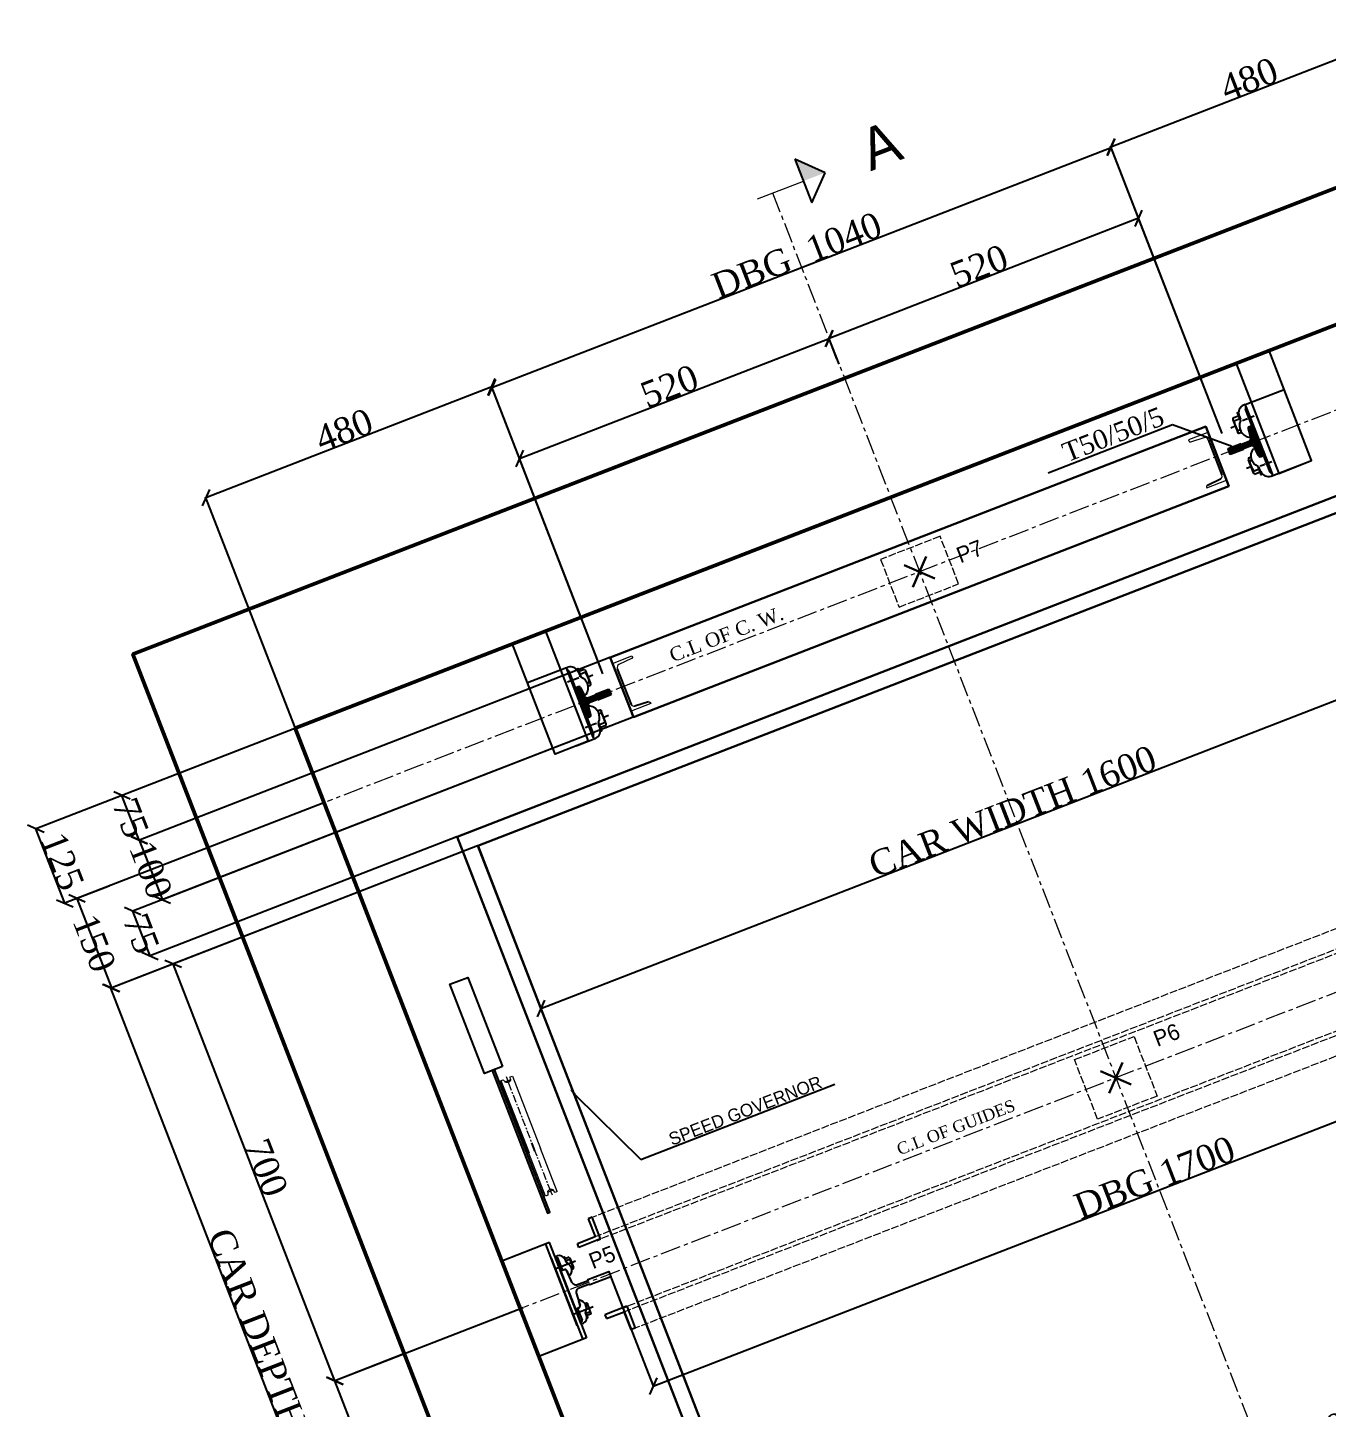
# Model space of a CAD drawing. Header units: millimetres. Extents: x 22640 to 26002, y -77691 to -74265.
# Drawn here: x 22640 to 24675, y -76427 to -74265 of the extents above; entities that cross this region are included whole.
import ezdxf
from ezdxf import colors
from ezdxf.entities.mleader import LeaderData, LeaderLine
from ezdxf.math import Vec2, Vec3

# ---------------------------------------------------------------- set-up
doc = ezdxf.new("R2010")
doc.units = ezdxf.units.MM
for name, pattern in [('ACAD_ISO02W100', [15, 12, -3]), ('ACAD_ISO10W100', [18, 12, -3, 0, -3]), ('CENTER', [50.8, 31.75, -6.35, 6.35, -6.35]), ('CENTER2', [28.575, 19.05, -3.175, 3.175, -3.175])]:
    doc.linetypes.add(name, pattern=pattern)
for name, color, linetype in [('7', 6, 'ACAD_ISO10W100'), ('PDF_0', 7, 'Continuous'), ('PDF_gide rail', 7, 'Continuous')]:
    doc.layers.add(name, color=color, linetype=linetype)
for name, color, linetype, lineweight in [('Car', 3, 'Continuous', 18), ('CL', 2, 'CENTER', 0), ('DL', 8, 'ACAD_ISO02W100', 0), ('step&guides', 3, 'Continuous', 30), ('Wall', 1, 'Continuous', 50)]:
    doc.layers.add(name, color=color, linetype=linetype, lineweight=lineweight)
doc.styles.add('nassar2', font='cent.shx', dxfattribs={"height": 60})
doc.styles.add('top', font='cent.shx', dxfattribs={"height": 40})
doc.dimstyles.new('top', dxfattribs={"dimtxt": 35, "dimasz": 20, "dimexe": 1.25, "dimexo": 0.625, "dimtad": 1, "dimtxsty": 'top', "dimblk": 'OBLIQUE', "dimcen": 2.5, "dimadec": 0, "dimazin": 0, "dimtfac": 1, "dimtmove": 0, "dimatfit": 3, "dimldrblk": 'OBLIQUE', "dimfxl": 1, "dimarcsym": 0})
pattern_1 = [(66.1994384, (43754.69266, -77520.7474), (-0.11436946406, 0.050444283), [])]
pattern_2 = [(66.1994384, (43754.69266, -77520.7474), (-0.1143694641, 0.050444283), [])]

# ---------------------------------------------------------------- blocks, each defined once
blk = doc.blocks.new('_Oblique')
at = {"color": 0, "linetype": 'ByBlock', "lineweight": -2}
blk.add_line((-0.5, -0.5), (0.5, 0.5), dxfattribs=at)
blk = doc.blocks.new('*D35')
at = {"color": 0, "lineweight": -2, "transparency": 16777216}
for p, q in [((23410.2, -74939.7), (23895, -74751.7)), ((23907.4, -74783.7), (23894.5, -74750.5)), ((23506.5, -75188), (23409.7, -74938.5))]:
    blk.add_line(p, q, dxfattribs=at)
at = {"layer": 'Defpoints', "color": 0, "transparency": 16777216}
for p in [(23895, -74751.7), (23907.6, -74784.3), (23506.7, -75188.6)]:
    blk.add_point(p, dxfattribs=at)
at = {"color": 0, "lineweight": -2, "transparency": 16777216, "xscale": 20, "yscale": 20, "zscale": 20}
for p, rotation in [((23895, -74751.7), 21.1994384195994), ((23410.2, -74939.7), 201.1994384195994)]:
    blk.add_blockref('_Oblique', p, dxfattribs=dict(at, rotation=rotation))
at = {"color": 0, "transparency": 16777216, "insert": (23645.1, -74826.4), "char_height": 40, "attachment_point": 5, "rotation": 21.1994, "style": 'top'}
blk.add_mtext('520', dxfattribs=at)
blk = doc.blocks.new('*D36')
at = {"color": 0, "lineweight": -2, "transparency": 16777216}
for p, q in [((24379.8, -74563.6), (23895, -74751.7)), ((24476.1, -74812), (24379.3, -74562.5)), ((23910.6, -74791.9), (23894.5, -74750.5))]:
    blk.add_line(p, q, dxfattribs=at)
at = {"layer": 'Defpoints', "color": 0, "transparency": 16777216}
for p in [(23895, -74751.7), (23910.8, -74792.5), (24476.3, -74812.5)]:
    blk.add_point(p, dxfattribs=at)
at = {"color": 0, "lineweight": -2, "transparency": 16777216, "xscale": 20, "yscale": 20, "zscale": 20}
for p, rotation in [((24379.8, -74563.6), 21.19943841959937), ((23895, -74751.7), 201.1994384195994)]:
    blk.add_blockref('_Oblique', p, dxfattribs=dict(at, rotation=rotation))
at = {"color": 0, "transparency": 16777216, "insert": (24129.9, -74638.4), "char_height": 40, "attachment_point": 5, "rotation": 21.1994, "style": 'top'}
blk.add_mtext('520', dxfattribs=at)
blk = doc.blocks.new('*D37')
at = {"color": 0, "lineweight": -2, "transparency": 16777216}
for p, q in [((23367.1, -74828.7), (24336.7, -74452.6)), ((24510.5, -74900.7), (24336.3, -74451.5)), ((23540.9, -75276.8), (23366.7, -74827.6))]:
    blk.add_line(p, q, dxfattribs=at)
at = {"layer": 'Defpoints', "color": 0, "transparency": 16777216}
for p in [(24336.7, -74452.6), (24510.8, -74901.3), (23541.1, -75277.4)]:
    blk.add_point(p, dxfattribs=at)
at = {"color": 0, "lineweight": -2, "transparency": 16777216, "xscale": 20, "yscale": 20, "zscale": 20}
for p, rotation in [((24336.7, -74452.6), 21.1994384195994), ((23367.1, -74828.7), 201.1994384195994)]:
    blk.add_blockref('_Oblique', p, dxfattribs=dict(at, rotation=rotation))
at = {"color": 0, "transparency": 16777216, "insert": (23844.5, -74621.5), "char_height": 40, "attachment_point": 5, "rotation": 21.1994, "style": 'top'}
blk.add_mtext('DBG  1040', dxfattribs=at)
blk = doc.blocks.new('*D38')
at = {"color": 0, "lineweight": -2, "transparency": 16777216}
for p, q in [((23366.7, -74827.6), (22919.1, -75001.1)), ((23538.8, -75271.4), (23366.2, -74826.4)), ((23104.2, -75478.1), (22918.7, -75000))]:
    blk.add_line(p, q, dxfattribs=at)
at = {"layer": 'Defpoints', "color": 0, "transparency": 16777216}
for p in [(22919.1, -75001.1), (23539, -75272), (23104.4, -75478.7)]:
    blk.add_point(p, dxfattribs=at)
at = {"color": 0, "lineweight": -2, "transparency": 16777216, "xscale": 20, "yscale": 20, "zscale": 20}
for p, rotation in [((23366.7, -74827.6), 21.19943841959937), ((22919.1, -75001.1), 201.1994384195994)]:
    blk.add_blockref('_Oblique', p, dxfattribs=dict(at, rotation=rotation))
at = {"color": 0, "transparency": 16777216, "insert": (23135.4, -74895.1), "char_height": 40, "attachment_point": 5, "rotation": 21.1994, "style": 'top'}
blk.add_mtext('480', dxfattribs=at)
blk = doc.blocks.new('*D39')
at = {"color": 0, "lineweight": -2, "transparency": 16777216}
for p, q in [((24336.3, -74451.5), (24783.8, -74277.9)), ((24968.8, -74754.9), (24783.3, -74276.7)), ((24510.5, -74900.7), (24335.8, -74450.3))]:
    blk.add_line(p, q, dxfattribs=at)
at = {"layer": 'Defpoints', "color": 0, "transparency": 16777216}
for p in [(24783.8, -74277.9), (24969, -74755.5), (24510.8, -74901.3)]:
    blk.add_point(p, dxfattribs=at)
at = {"color": 0, "lineweight": -2, "transparency": 16777216, "xscale": 20, "yscale": 20, "zscale": 20}
for p, rotation in [((24783.8, -74277.9), 21.1994384195994), ((24336.3, -74451.5), 201.1994384195994)]:
    blk.add_blockref('_Oblique', p, dxfattribs=dict(at, rotation=rotation))
at = {"color": 0, "transparency": 16777216, "insert": (24552.6, -74345.5), "char_height": 40, "attachment_point": 5, "rotation": 21.1994, "style": 'top'}
blk.add_mtext('480', dxfattribs=at)
blk = doc.blocks.new('*D42')
at = {"color": 0, "lineweight": -2, "transparency": 16777216}
for p, q in [((24114.5, -76700.4), (25046.9, -76338.8)), ((25063.2, -76380.8), (25046.4, -76337.7)), ((24130.8, -76742.4), (24114.1, -76699.3))]:
    blk.add_line(p, q, dxfattribs=at)
at = {"layer": 'Defpoints', "color": 0, "transparency": 16777216}
for p in [(25046.9, -76338.8), (25063.4, -76381.4), (24131.1, -76743)]:
    blk.add_point(p, dxfattribs=at)
at = {"color": 0, "lineweight": -2, "transparency": 16777216, "xscale": 20, "yscale": 20, "zscale": 20}
for p, rotation in [((25046.9, -76338.8), 21.1994384195994), ((24114.5, -76700.4), 201.1994384195994)]:
    blk.add_blockref('_Oblique', p, dxfattribs=dict(at, rotation=rotation))
at = {"color": 0, "transparency": 16777216, "insert": (24573.2, -76500.4), "char_height": 40, "attachment_point": 5, "rotation": 21.1994, "style": 'top'}
blk.add_mtext('OPENING 1000', dxfattribs=at)
blk = doc.blocks.new('*D60')
at = {"color": 0, "lineweight": -2, "transparency": 16777216}
for p, q in [((25575, -76317.7), (25773, -76828.2)), ((25772.5, -76827), (23907.9, -77550.3)), ((23710.3, -77041), (23908.3, -77551.4))]:
    blk.add_line(p, q, dxfattribs=at)
at = {"layer": 'Defpoints', "color": 0, "transparency": 16777216}
for p in [(25574.8, -76317.1), (23710.1, -77040.4), (23907.9, -77550.3)]:
    blk.add_point(p, dxfattribs=at)
at = {"color": 0, "lineweight": -2, "transparency": 16777216, "xscale": 20, "yscale": 20, "zscale": 20}
for p, rotation in [((25772.5, -76827), 21.19943841959937), ((23907.9, -77550.3), 201.1994384195994)]:
    blk.add_blockref('_Oblique', p, dxfattribs=dict(at, rotation=rotation))
at = {"color": 0, "transparency": 16777216, "insert": (24832.7, -77169.4), "char_height": 40, "attachment_point": 5, "rotation": 21.1994, "style": 'top'}
blk.add_mtext('SHAFT WIDTH 2000', dxfattribs=at)
blk = doc.blocks.new('*D51')
at = {"color": 0, "lineweight": -2, "transparency": 16777216}
for p, q in [((23344.5, -75546.5), (22769.3, -75769.6)), ((23276.8, -77074.4), (22770.5, -75769.1)), ((24153.8, -76734.2), (23275.6, -77074.8))]:
    blk.add_line(p, q, dxfattribs=at)
at = {"layer": 'Defpoints', "color": 0, "transparency": 16777216}
for p in [(23345.1, -75546.3), (22770.5, -75769.1), (24154.4, -76734)]:
    blk.add_point(p, dxfattribs=at)
at = {"color": 0, "lineweight": -2, "transparency": 16777216, "xscale": 20, "yscale": 20, "zscale": 20}
for p, rotation in [((22770.5, -75769.1), 111.1994384197184), ((23276.8, -77074.4), 291.1994384197184)]:
    blk.add_blockref('_Oblique', p, dxfattribs=dict(at, rotation=rotation))
at = {"color": 0, "transparency": 16777216, "insert": (23024.8, -76367.7), "char_height": 40, "attachment_point": 5, "rotation": 291.1994, "style": 'top'}
blk.add_mtext('CAR DEPTH 1400', dxfattribs=at)
blk = doc.blocks.new('*D61')
at = {"color": 0, "lineweight": -2, "transparency": 16777216}
for p, q in [((23415.8, -76269.6), (23120, -76384.4)), ((23374.3, -77036.6), (23121.1, -76383.9)), ((23482.5, -76994.6), (23373.1, -77037))]:
    blk.add_line(p, q, dxfattribs=at)
at = {"layer": 'Defpoints', "color": 0, "transparency": 16777216}
for p in [(23416.4, -76269.4), (23121.1, -76383.9), (23483.1, -76994.4)]:
    blk.add_point(p, dxfattribs=at)
at = {"color": 0, "lineweight": -2, "transparency": 16777216, "xscale": 20, "yscale": 20, "zscale": 20}
for p, rotation in [((23121.1, -76383.9), 111.1994384197184), ((23374.3, -77036.6), 291.1994384197184)]:
    blk.add_blockref('_Oblique', p, dxfattribs=dict(at, rotation=rotation))
at = {"color": 0, "transparency": 16777216, "insert": (23266.9, -76702.8), "char_height": 40, "attachment_point": 5, "rotation": 291.1994, "style": 'top'}
blk.add_mtext('700', dxfattribs=at)
blk = doc.blocks.new('*D52')
at = {"color": 0, "lineweight": -2, "transparency": 16777216}
for p, q in [((22976.2, -75689.3), (22866.8, -75731.8)), ((23121.1, -76383.9), (22868, -75731.3)), ((23229.4, -76342), (23120, -76384.4))]:
    blk.add_line(p, q, dxfattribs=at)
at = {"layer": 'Defpoints', "color": 0, "transparency": 16777216}
for p in [(22976.8, -75689.1), (22868, -75731.3), (23230, -76341.7)]:
    blk.add_point(p, dxfattribs=at)
at = {"color": 0, "lineweight": -2, "transparency": 16777216, "xscale": 20, "yscale": 20, "zscale": 20}
for p, rotation in [((22868, -75731.3), 111.1994384197184), ((23121.1, -76383.9), 291.1994384197184)]:
    blk.add_blockref('_Oblique', p, dxfattribs=dict(at, rotation=rotation))
at = {"color": 0, "transparency": 16777216, "insert": (23013.8, -76050.2), "char_height": 40, "attachment_point": 5, "rotation": 291.1994, "style": 'top'}
blk.add_mtext('700', dxfattribs=at)
blk = doc.blocks.new('*D53')
at = {"color": 0, "lineweight": -2, "transparency": 16777216}
for p, q in [((23058.6, -75362.4), (22651.8, -75520.2)), ((23103.8, -75479), (22697, -75636.7)), ((22698.2, -75636.3), (22653, -75519.7))]:
    blk.add_line(p, q, dxfattribs=at)
at = {"layer": 'Defpoints', "color": 0, "transparency": 16777216}
for p in [(23059.2, -75362.2), (23104.4, -75478.7), (22653, -75519.7)]:
    blk.add_point(p, dxfattribs=at)
at = {"color": 0, "lineweight": -2, "transparency": 16777216, "xscale": 20, "yscale": 20, "zscale": 20}
for p, rotation in [((22653, -75519.7), 111.1994384197184), ((22698.2, -75636.3), 291.1994384197184)]:
    blk.add_blockref('_Oblique', p, dxfattribs=dict(at, rotation=rotation))
at = {"color": 0, "transparency": 16777216, "insert": (22694.8, -75570.6), "char_height": 40, "attachment_point": 5, "rotation": 291.1994, "style": 'top'}
blk.add_mtext('125', dxfattribs=at)
blk = doc.blocks.new('*D62')
at = {"color": 0, "lineweight": -2, "transparency": 16777216}
for p, q in [((25135.2, -75598.6), (25205, -75778.8)), ((23619.6, -76392.4), (25204.6, -75777.6)), ((23553.5, -76221.7), (23620.1, -76393.5))]:
    blk.add_line(p, q, dxfattribs=at)
at = {"layer": 'Defpoints', "color": 0, "transparency": 16777216}
for p in [(25134.9, -75598), (25204.6, -75777.6), (23553.2, -76221.2)]:
    blk.add_point(p, dxfattribs=at)
at = {"color": 0, "lineweight": -2, "transparency": 16777216, "xscale": 20, "yscale": 20, "zscale": 20}
for p, rotation in [((25204.6, -75777.6), 21.1994384195994), ((23619.6, -76392.4), 201.1994384195994)]:
    blk.add_blockref('_Oblique', p, dxfattribs=dict(at, rotation=rotation))
at = {"color": 0, "transparency": 16777216, "insert": (24404.7, -76065.8), "char_height": 40, "attachment_point": 5, "rotation": 21.1994, "style": 'top'}
blk.add_mtext('DBG 1700', dxfattribs=at)
blk = doc.blocks.new('*D63')
at = {"color": 0, "lineweight": -2, "transparency": 16777216}
for p, q in [((24837, -74968.3), (24936.1, -75223.7)), ((23443.9, -75801.1), (24935.7, -75222.5)), ((23345.3, -75546.8), (23444.4, -75802.3))]:
    blk.add_line(p, q, dxfattribs=at)
at = {"layer": 'Defpoints', "color": 0, "transparency": 16777216}
for p in [(24836.8, -74967.7), (24935.7, -75222.5), (23345.1, -75546.3)]:
    blk.add_point(p, dxfattribs=at)
at = {"color": 0, "lineweight": -2, "transparency": 16777216, "xscale": 20, "yscale": 20, "zscale": 20}
for p, rotation in [((24935.7, -75222.5), 21.1994384195994), ((23443.9, -75801.1), 201.1994384195994)]:
    blk.add_blockref('_Oblique', p, dxfattribs=dict(at, rotation=rotation))
at = {"color": 0, "transparency": 16777216, "insert": (24182.3, -75492.6), "char_height": 40, "attachment_point": 5, "rotation": 21.1994, "style": 'top'}
blk.add_mtext('CAR WIDTH 1600', dxfattribs=at)
blk = doc.blocks.new('*D55')
at = {"color": 0, "lineweight": -2, "transparency": 16777216}
for p, q in [((23344.5, -75546.5), (22770.5, -75769.1)), ((22768, -75609.2), (22716.3, -75629.3)), ((22771.7, -75768.7), (22717.4, -75628.8))]:
    blk.add_line(p, q, dxfattribs=at)
at = {"layer": 'Defpoints', "color": 0, "transparency": 16777216}
for p in [(23345.1, -75546.3), (22768.5, -75609), (22717.4, -75628.8)]:
    blk.add_point(p, dxfattribs=at)
at = {"color": 0, "lineweight": -2, "transparency": 16777216, "xscale": 20, "yscale": 20, "zscale": 20}
for p, rotation in [((22717.4, -75628.8), 111.1994384197184), ((22771.7, -75768.7), 291.1994384197184)]:
    blk.add_blockref('_Oblique', p, dxfattribs=dict(at, rotation=rotation))
at = {"color": 0, "transparency": 16777216, "insert": (22744.5, -75698.7), "char_height": 40, "attachment_point": 5, "rotation": 291.1994, "style": 'top'}
blk.add_mtext('150', dxfattribs=at)
blk = doc.blocks.new('*D64')
at = {"color": 0, "lineweight": -2, "transparency": 16777216}
for p, q in [((23551.9, -75251.5), (22813.8, -75537.8)), ((23588.1, -75344.8), (22849.9, -75631.1)), ((22814.9, -75537.4), (22851.1, -75630.6))]:
    blk.add_line(p, q, dxfattribs=at)
at = {"layer": 'Defpoints', "color": 0, "transparency": 16777216}
for p in [(23552.5, -75251.3), (23588.6, -75344.5), (22851.1, -75630.6)]:
    blk.add_point(p, dxfattribs=at)
at = {"color": 0, "lineweight": -2, "transparency": 16777216, "xscale": 20, "yscale": 20, "zscale": 20}
for p, rotation in [((22814.9, -75537.4), 111.1994384197184), ((22851.1, -75630.6), 291.1994384197184)]:
    blk.add_blockref('_Oblique', p, dxfattribs=dict(at, rotation=rotation))
at = {"color": 0, "transparency": 16777216, "insert": (22833, -75584), "char_height": 40, "attachment_point": 5, "rotation": 291.1994, "style": 'top'}
blk.add_mtext('100', dxfattribs=at)
blk = doc.blocks.new('*D65')
at = {"color": 0, "lineweight": -2, "transparency": 16777216}
for p, q in [((23588.1, -75344.8), (22803.3, -75649.1)), ((23312.2, -75532.2), (22830.4, -75719.1)), ((22804.5, -75648.7), (22831.6, -75718.6))]:
    blk.add_line(p, q, dxfattribs=at)
at = {"layer": 'Defpoints', "color": 0, "transparency": 16777216}
for p in [(23588.6, -75344.5), (23312.7, -75532), (22831.6, -75718.6)]:
    blk.add_point(p, dxfattribs=at)
at = {"color": 0, "lineweight": -2, "transparency": 16777216, "xscale": 20, "yscale": 20, "zscale": 20}
for p, rotation in [((22804.5, -75648.7), 111.1994384197184), ((22831.6, -75718.6), 291.1994384197184)]:
    blk.add_blockref('_Oblique', p, dxfattribs=dict(at, rotation=rotation))
at = {"color": 0, "transparency": 16777216, "insert": (22818, -75683.7), "char_height": 40, "attachment_point": 5, "rotation": 291.1994, "style": 'top'}
blk.add_mtext('75', dxfattribs=at)
blk = doc.blocks.new('*D56')
at = {"color": 0, "lineweight": -2, "transparency": 16777216}
for p, q in [((22814.9, -75537.4), (22787.8, -75467.5)), ((22788.4, -75467.2), (22789, -75467)), ((22815.5, -75537.2), (22816.1, -75536.9))]:
    blk.add_line(p, q, dxfattribs=at)
at = {"layer": 'Defpoints', "color": 0, "transparency": 16777216}
for p in [(22787.8, -75467.5), (22787.8, -75467.5), (22814.9, -75537.4)]:
    blk.add_point(p, dxfattribs=at)
at = {"color": 0, "lineweight": -2, "transparency": 16777216, "xscale": 20, "yscale": 20, "zscale": 20}
for p, rotation in [((22787.8, -75467.5), 111.1994384197184), ((22814.9, -75537.4), 291.1994384197184)]:
    blk.add_blockref('_Oblique', p, dxfattribs=dict(at, rotation=rotation))
at = {"color": 0, "transparency": 16777216, "insert": (22801.4, -75502.4), "char_height": 40, "attachment_point": 5, "rotation": 291.1994, "style": 'top'}
blk.add_mtext('75', dxfattribs=at)

msp = doc.modelspace()

# ---------------------------------------------------------------- hatches: boundary and pattern name
h = msp.add_hatch()
h.set_pattern_fill('ANSI31', color=256, angle=21.199438)
h.set_pattern_definition(pattern_2)
h.paths.add_polyline_path([(24559.061, -74887.577), (24554.12, -74889.493, 0.26508525), (24551.827, -74893.262), (24555.36, -74907.388, -0.36605419), (24552.624, -74912.993), (24540.895, -74917.542), (24540.57, -74916.702), (24519.846, -74924.74), (24521.485, -74928.966), (24568.101, -74910.885)])
h = msp.add_hatch()
h.set_pattern_fill('ANSI31', color=256, angle=21.199438)
h.set_pattern_definition(pattern_2)
edge = h.paths.add_edge_path()
edge.add_line((24577.312, -74934.633), (24572.372, -74936.549))
edge.add_arc((24571.339, -74932.217), 4.453, 224.026314, 283.413478, ccw=False)
edge.add_line((24568.137, -74935.312), (24561.221, -74922.498))
edge.add_arc((24556.964, -74924.781), 4.83, 28.211738, 108.633192)
edge.add_line((24555.421, -74920.204), (24543.692, -74924.753))
edge.add_line((24543.692, -74924.753), (24544.018, -74925.593))
edge.add_line((24544.018, -74925.593), (24523.294, -74933.631))
edge.add_line((24523.294, -74933.631), (24521.485, -74928.966))
edge.add_line((24521.485, -74928.966), (24568.101, -74910.885))
edge.add_line((24568.101, -74910.885), (24577.312, -74934.633))
h = msp.add_hatch()
h.set_pattern_fill('ANSI31', color=256, angle=21.199438)
h.set_pattern_definition(pattern_1)
h.paths.add_polyline_path([(23496.207, -75299.818), (23501.147, -75297.902, -0.26508525), (23505.383, -75299.139), (23512.298, -75311.954, 0.36605419), (23518.098, -75314.247), (23529.827, -75309.698), (23529.501, -75308.859), (23550.225, -75300.821), (23551.864, -75305.046), (23505.248, -75323.127)])
h = msp.add_hatch()
h.set_pattern_fill('ANSI31', color=256, angle=21.199438)
h.set_pattern_definition(pattern_1)
edge = h.paths.add_edge_path()
edge.add_line((23514.459, -75346.875), (23519.399, -75344.959))
edge.add_arc((23517.241, -75341.063), 4.453, 298.985399, 358.372563)
edge.add_line((23521.692, -75341.19), (23518.159, -75327.063))
edge.add_arc((23522.842, -75325.879), 4.83, 473.765685, 554.187139, ccw=False)
edge.add_line((23520.895, -75321.459), (23532.624, -75316.91))
edge.add_line((23532.624, -75316.91), (23532.95, -75317.749))
edge.add_line((23532.95, -75317.749), (23553.674, -75309.711))
edge.add_line((23553.674, -75309.711), (23551.864, -75305.046))
edge.add_line((23551.864, -75305.046), (23505.248, -75323.127))
edge.add_line((23505.248, -75323.127), (23514.459, -75346.875))
at = {"layer": 'Car', "lineweight": 25, "ltscale": 4, "transparency": 16777216}
h = msp.add_hatch(color=256, dxfattribs=at)
h.dxf.hatch_style = 1
h.paths.add_polyline_path([(23854.809, -74505.235), (23841.613, -74470.934), (23888.903, -74492.118)])

# ---------------------------------------------------------------- linework, layer by layer
for p, q in [((23063.849, -75360.382), (24919.181, -74640.768)), ((24546.471, -74855.117), (24607.456, -74831.463)), ((24559.146, -74887.797), (24546.471, -74855.117)), ((24554.12, -74889.493), (24559.061, -74887.577)), ((24559.146, -74887.797), (24577.227, -74934.413)), ((24488.614, -74909.967), (24510.291, -74965.856)), ((24540.527, -74916.592), (24519.803, -74924.63)), ((24540.57, -74916.702), (24519.846, -74924.74)), ((24540.895, -74917.542), (24540.527, -74916.592)), ((24552.624, -74912.993), (24540.895, -74917.542)), ((24555.282, -74919.847), (24543.554, -74924.396)), ((24519.803, -74924.63), (24523.166, -74933.301)), ((24519.803, -74924.63), (24523.166, -74933.301)), ((24523.166, -74933.301), (24519.803, -74924.63)), ((24519.846, -74924.74), (24523.209, -74933.411)), ((24519.846, -74924.74), (24523.209, -74933.411)), ((24543.89, -74925.263), (24523.166, -74933.301)), ((24543.933, -74925.373), (24523.209, -74933.411)), ((24543.522, -74924.313), (24543.89, -74925.263)), ((24572.201, -74936.109), (24577.141, -74934.193)), ((24572.201, -74936.109), (24577.016, -74934.242)), ((24577.227, -74934.413), (24589.731, -74966.653)), ((24587.399, -74967.558), (24650.717, -74942.999)), ((23496.293, -75300.038), (23483.617, -75267.358)), ((23563.328, -75268.852), (23585.005, -75324.74)), ((23501.147, -75297.902), (23496.207, -75299.818)), ((23496.293, -75300.038), (23514.373, -75346.655)), ((23518.098, -75314.247), (23529.827, -75309.698)), ((23529.459, -75308.749), (23550.183, -75300.711)), ((23529.827, -75309.698), (23529.459, -75308.749)), ((23529.501, -75308.859), (23550.225, -75300.821)), ((23532.822, -75317.419), (23553.546, -75309.381)), ((23532.864, -75317.529), (23553.588, -75309.491)), ((23550.183, -75300.711), (23553.546, -75309.381)), ((23550.183, -75300.711), (23553.546, -75309.381)), ((23553.546, -75309.381), (23550.183, -75300.711)), ((23550.225, -75300.821), (23553.588, -75309.491)), ((23550.225, -75300.821), (23553.588, -75309.491)), ((23520.757, -75321.101), (23532.485, -75316.552)), ((23532.453, -75316.47), (23532.822, -75317.419)), ((23519.228, -75344.519), (23514.288, -75346.435)), ((23514.373, -75346.655), (23526.878, -75378.895)), ((23519.228, -75344.519), (23514.414, -75346.386)), ((23380.677, -75914.149), (23424.673, -76027.581)), ((23434.494, -76023.772), (23429.675, -76011.348)), ((23457.42, -76167.694), (23382.834, -76196.623)), ((23474.596, -76211.98), (23498.101, -76272.581)), ((23549.985, -76212.772), (23553.239, -76221.163)), ((23515.278, -76316.866), (23440.692, -76345.796))]:
    msp.add_line(p, q)
at = {"ltscale": 5, "transparency": 33554666}
for p, q in [((23524.031, -76127.834), (23517.906, -76130.221)), ((23517.906, -76130.221), (23528.778, -76158.125)), ((23537.29, -76161.863), (23524.031, -76127.834)), ((23500.874, -76168.997), (23528.778, -76158.125)), ((23503.261, -76175.122), (23500.874, -76168.997)), ((23537.29, -76161.863), (23503.261, -76175.122)), ((23531.165, -76164.25), (23537.29, -76161.863)), ((23578.191, -76267.317), (23544.122, -76280.471)), ((23544.122, -76280.471), (23546.49, -76286.604)), ((23546.49, -76286.604), (23574.427, -76275.817)), ((23572.059, -76269.685), (23578.191, -76267.317)), ((23585.213, -76303.754), (23574.427, -76275.817)), ((23578.191, -76267.317), (23591.346, -76301.386)), ((23591.346, -76301.386), (23585.213, -76303.754))]:
    msp.add_line(p, q, dxfattribs=at)
for points in [[(24599.055, -74963.037), (24650.717, -74942.999), (24583.927, -74770.8), (24532.265, -74790.838)], [(23517.555, -75382.511), (23465.893, -75402.549), (23399.103, -75230.35), (23450.765, -75210.312)], [(23383.443, -75892.078), (23355.473, -75902.926), (23301.231, -75763.077), (23329.201, -75752.228)], [(23371.315, -75896.781), (23367.601, -75898.222), (23454.259, -76121.635), (23457.974, -76120.194)]]:
    msp.add_lwpolyline(points, close=True)
for points in [[(23483.617, -75267.358), (23422.632, -75291.013)], [(23526.963, -75379.115), (23498.994, -75389.963)]]:
    msp.add_lwpolyline(points)
at = {"color": 7, "linetype": 'Continuous', "lineweight": 20, "true_color": 0x000007}
for points in [[(23380.677, -75914.149), (23384.606, -75912.626), (23387.412, -75915.492)], [(23389.355, -75907.394), (23392.022, -75914.269), (23388.585, -75915.602)], [(23394.968, -75913.126), (23392.022, -75914.269), (23392.022, -75914.269)], [(23392.974, -75916.724), (23392.022, -75914.269), (23392.022, -75914.269)], [(23397.926, -75929.491), (23392.974, -75916.724), (23392.974, -75916.724)], [(23396.251, -75912.063), (23395.9, -75908.245), (23399.337, -75906.912), (23443.333, -76020.344)], [(23399.831, -75934.402), (23398.878, -75931.946), (23398.878, -75931.946)], [(23405.164, -75948.151), (23400.783, -75936.857), (23400.783, -75936.857)], [(23407.068, -75953.061), (23406.116, -75950.606), (23406.116, -75950.606)], [(23412.401, -75966.811), (23408.02, -75955.517), (23408.02, -75955.517)], [(23414.306, -75971.721), (23413.353, -75969.266), (23413.353, -75969.266)], [(23419.638, -75985.47), (23415.067, -75973.685), (23415.067, -75973.685)], [(23421.543, -75990.381), (23420.591, -75987.926), (23420.591, -75987.926)], [(23426.876, -76004.13), (23422.495, -75992.836), (23422.495, -75992.836)], [(23428.78, -76009.041), (23427.828, -76006.585), (23427.828, -76006.585)], [(23437.732, -76032.12), (23434.494, -76023.772), (23434.494, -76023.772)], [(23469.426, -76087.617), (23443.333, -76020.344), (23443.333, -76020.344), (23443.333, -76020.344)], [(23450.766, -76094.855), (23424.673, -76027.581), (23424.673, -76027.581)], [(23439.446, -76036.539), (23438.494, -76034.084), (23438.494, -76034.084)], [(23444.779, -76050.289), (23440.398, -76038.994), (23440.398, -76038.994)], [(23446.684, -76055.199), (23445.922, -76053.235), (23445.922, -76053.235)], [(23452.207, -76069.439), (23447.636, -76057.654), (23447.636, -76057.654)], [(23454.834, -76089.322), (23454.695, -76093.331), (23450.766, -76094.855)], [(23453.921, -76073.859), (23452.969, -76071.404), (23452.969, -76071.404)], [(23458.111, -76084.662), (23454.873, -76076.314), (23454.873, -76076.314)], [(23458.111, -76084.662), (23459.063, -76087.117), (23455.626, -76088.45)], [(23462.01, -76085.974), (23459.063, -76087.117), (23461.349, -76093.01)], [(23469.426, -76087.617), (23465.989, -76088.95), (23463.673, -76085.894)]]:
    msp.add_lwpolyline(points, dxfattribs=at)
for points in [[(23392.974, -75916.724), (23391.01, -75917.486), (23388.474, -75916.774), (23387.222, -75915.001)], [(23396.06, -75911.572), (23396.331, -75913.727), (23394.938, -75915.962), (23392.974, -75916.724)], [(23454.644, -76088.831), (23454.373, -76086.677), (23455.956, -76084.933), (23457.921, -76084.171)], [(23457.921, -76084.171), (23459.885, -76083.409), (23462.23, -76083.629), (23463.483, -76085.403)]]:
    msp.add_open_spline(points, degree=3, dxfattribs=at)
at = {"color": 7, "linetype": 'Continuous', "lineweight": 20}
msp.add_open_spline([(23457.921, -76084.171), (23459.885, -76083.409), (23462.23, -76083.629), (23463.483, -76085.403)], degree=3, dxfattribs=at)
at = {"layer": 'Car', "lineweight": 25, "ltscale": 4, "transparency": 33554666}
for p, q in [((23888.903, -74492.118, -114), (23841.613, -74470.934, -114)), ((23841.613, -74470.934, -114), (23868.004, -74539.535, -114)), ((23868.004, -74539.535, -114), (23889.057, -74492.194, -114))]:
    msp.add_line(p, q, dxfattribs=at)
at = {"layer": 'Car', "ltscale": 4, "transparency": 33554666}
msp.add_line((23783.217, -74533.002, -114), (23854.809, -74505.235, -114), dxfattribs=at)
at = {"layer": 'Car', "linetype": 'CENTER2', "lineweight": 30, "ltscale": 4, "transparency": 33554666}
for p, q in [((24026.161, -75141.049), (24047.273, -75093.182)), ((24060.65, -75127.672), (24012.784, -75106.56)), ((24333.534, -75933.527), (24354.646, -75885.661)), ((24368.023, -75920.15), (24320.157, -75899.038))]:
    msp.add_line(p, q, dxfattribs=at)
at = {"layer": 'CL'}
for p, q in [((23806.638, -74523.918, -110.467), (24885.538, -77305.571)), ((24964.383, -74757.308), (23109.051, -75476.923)), ((25271.756, -75549.787), (23416.424, -76269.401))]:
    msp.add_line(p, q, dxfattribs=at)
at = {"layer": 'DL'}
for p, q in [((25096.834, -75517.802), (23517.998, -76130.457)), ((25132.564, -75536.108), (23500.989, -76169.29)), ((25144.038, -75538.665), (23503.261, -76175.122)), ((25184.94, -75644.118), (23544.242, -76280.781)), ((25178.19, -75653.743), (23574.493, -76275.988)), ((25164.149, -75691.354), (23589.528, -76302.365))]:
    msp.add_line(p, q, dxfattribs=at)
for points in [[(24004.658, -75172.348), (24097.89, -75136.186), (24068.961, -75061.6), (23975.728, -75097.762)], [(24408.787, -75938.13), (24315.554, -75974.291), (24279.393, -75881.058), (24372.626, -75844.897)]]:
    msp.add_lwpolyline(points, close=True, dxfattribs=at)
at = {"layer": 'PDF_0', "lineweight": 25}
for points in [[(24546.471, -74855.117), (24544.138, -74856.021)], [(24527.337, -74876.152), (24535.984, -74872.798)], [(24527.401, -74878.96), (24535.168, -74898.986)], [(24537.071, -74872.9), (24539.19, -74878.362)], [(24542.673, -74879.978), (24548.864, -74877.577)], [(24556.421, -74886.339), (24547.065, -74862.217)], [(24547.723, -74858.347), (24588.649, -74963.863)], [(24588.649, -74963.863), (24547.723, -74858.347)], [(24547.723, -74858.347), (24588.649, -74963.863)], [(24549.448, -74877.35), (24550.416, -74876.975)], [(24551.252, -74876.651), (24560.588, -74873.03)], [(24523.911, -74891.618), (24531.193, -74888.794)], [(24523.911, -74891.618), (24531.193, -74888.794)], [(24532.103, -74888.441), (24533.013, -74888.088)], [(24538.745, -74894.766), (24535.104, -74896.178)], [(24551.183, -74893.083), (24554.509, -74904.36)], [(24552.121, -74890.102), (24553.941, -74889.395), (24556.348, -74888.367)], [(24559.572, -74961.904), (24551.805, -74941.878)], [(24557.292, -74942.583), (24553.651, -74943.995)], [(24567.611, -74935.439), (24562.464, -74924.868)], [(24570.314, -74937.008), (24572.135, -74936.302), (24574.606, -74935.439)], [(24576.027, -74936.887), (24585.383, -74961.009)], [(24548.459, -74954.91), (24555.741, -74952.085)], [(24548.459, -74954.91), (24555.741, -74952.085)], [(24556.652, -74951.732), (24557.562, -74951.379)], [(24561.418, -74964.021), (24570.066, -74960.667)], [(24570.799, -74959.859), (24568.681, -74954.397)], [(24570.333, -74951.294), (24576.525, -74948.892)], [(24577.109, -74948.666), (24578.077, -74948.29)], [(24578.913, -74947.966), (24588.249, -74944.345)], [(24487.426, -74981.306), (24508.037, -74971.793)], [(24589.731, -74966.653), (24587.399, -74967.558)], [(23483.617, -75267.358), (23485.949, -75266.454)], [(23484.87, -75270.588), (23525.796, -75376.105)], [(23525.796, -75376.105), (23484.87, -75270.588)], [(23484.87, -75270.588), (23525.796, -75376.105)], [(23494.606, -75286.485), (23485.27, -75290.106)], [(23497.322, -75297.125), (23487.966, -75273.002)], [(23496.41, -75285.785), (23495.442, -75286.161)], [(23503.186, -75283.157), (23496.994, -75285.559)], [(23502.549, -75274.153), (23504.668, -75279.615)], [(23511.931, -75269.991), (23503.283, -75273.345)], [(23513.777, -75272.107), (23521.544, -75292.133)], [(23516.697, -75282.279), (23515.787, -75282.632)], [(23524.889, -75279.102), (23517.607, -75281.926)], [(23524.889, -75279.102), (23517.607, -75281.926)], [(23503.034, -75297.003), (23501.214, -75297.71), (23498.743, -75298.573)], [(23505.738, -75298.573), (23510.885, -75309.143)], [(23516.057, -75291.429), (23519.698, -75290.017)], [(23522.166, -75340.928), (23518.839, -75329.652)], [(23612.307, -75320.732), (23590.672, -75327.605)], [(23516.927, -75347.672), (23526.284, -75371.795)], [(23521.228, -75343.91), (23519.407, -75344.616), (23517.001, -75345.645)], [(23530.846, -75354.472), (23524.655, -75356.874)], [(23534.603, -75339.246), (23538.244, -75337.834)], [(23545.948, -75355.052), (23538.18, -75335.026)], [(23541.245, -75345.571), (23540.335, -75345.924)], [(23549.438, -75342.393), (23542.156, -75345.218)], [(23549.438, -75342.393), (23542.156, -75345.218)], [(23522.267, -75357.8), (23512.931, -75361.421)], [(23524.071, -75357.1), (23523.103, -75357.476)], [(23536.277, -75361.112), (23534.159, -75355.65)], [(23546.012, -75357.86), (23537.364, -75361.214)], [(23526.878, -75378.895), (23529.21, -75377.99)], [(23500.759, -76297.386), (23451.367, -76170.042)], [(23506.812, -76295.039), (23457.42, -76167.694)], [(23459.833, -76191.869), (23500.759, -76297.386)], [(23500.759, -76297.386), (23459.833, -76191.869)], [(23459.833, -76191.869), (23500.759, -76297.386)], [(23459.833, -76191.869), (23509.225, -76319.214)], [(23465.886, -76189.522), (23469.435, -76188.145)], [(23465.886, -76189.522), (23506.812, -76295.039)], [(23465.886, -76189.522), (23515.278, -76316.866)], [(23468.178, -76191.602), (23466.887, -76192.103)], [(23468.467, -76188.521), (23468.467, -76188.521)], [(23477.497, -76209.888), (23470.864, -76192.788)], [(23481.203, -76193.603), (23482.705, -76197.475)], [(23487.854, -76190.652), (23481.723, -76193.03)], [(23489.162, -76192.153), (23494.669, -76206.35)], [(23498.008, -76196.736), (23491.555, -76199.239)], [(23466.711, -76208.875), (23465.743, -76209.251)], [(23473.487, -76206.247), (23467.295, -76208.649)], [(23474.777, -76205.747), (23474.132, -76205.997)], [(23481.876, -76202.993), (23475.423, -76205.496)], [(23481.547, -76209.802), (23480.256, -76210.303), (23478.477, -76210.822)], [(23483.166, -76202.493), (23482.198, -76202.868)], [(23489.942, -76199.865), (23483.489, -76202.368)], [(23484.293, -76211.786), (23487.236, -76218.353)], [(23487.112, -76218.408), (23487.112, -76218.408)], [(23491.233, -76199.364), (23490.265, -76199.74)], [(23490.779, -76205.85), (23493.36, -76204.849)], [(23503.009, -76259.394), (23503.009, -76259.394)], [(23505.392, -76266.186), (23503.138, -76259.352)], [(23494.371, -76280.191), (23493.403, -76280.566)], [(23501.147, -76277.562), (23494.955, -76279.964)], [(23501.654, -76272.169), (23508.286, -76289.27)], [(23502.438, -76277.062), (23501.793, -76277.312)], [(23509.536, -76274.309), (23503.083, -76276.812)], [(23510.827, -76273.808), (23509.859, -76274.184)], [(23517.603, -76271.18), (23511.15, -76273.683)], [(23515.371, -76281.697), (23513.87, -76277.825)], [(23514.185, -76266.195), (23516.766, -76265.194)], [(23522.272, -76279.391), (23516.142, -76281.769)], [(23522.227, -76277.401), (23516.72, -76263.204)], [(23518.893, -76270.679), (23517.925, -76271.055)], [(23525.669, -76268.051), (23519.216, -76270.554)], [(23507.101, -76291.957), (23505.811, -76292.457)], [(23506.812, -76295.039), (23510.361, -76293.662)], [(23509.393, -76294.037), (23509.393, -76294.037)]]:
    msp.add_lwpolyline(points, dxfattribs=at)
for points in [[(24527.478, -74876.525, 0.42555746), (24529.102, -74880.703), (24537.75, -74877.349)], [(24536.04, -74867.54), (24534.219, -74868.246), (24539.162, -74880.99, 0.19879356), (24539.278, -74878.589)], [(24540.966, -74899.141), (24536.869, -74900.729, -0.42555746), (24535.245, -74896.551)], [(24539.149, -74880.991, 0.4769017), (24552.202, -74906.445, 0.14500939), (24553.446, -74906.343)], [(24555.982, -74937.855), (24551.885, -74939.444, 0.42555746), (24553.503, -74943.625)], [(24566.879, -74952.483, -0.4769017), (24559.354, -74924.884, -0.14500939), (24560.341, -74924.121)], [(24561.271, -74963.651, -0.42555746), (24559.653, -74959.47), (24568.3, -74956.116)], [(24573.651, -74964.512), (24571.831, -74965.218), (24566.888, -74952.474, -0.19879356), (24568.592, -74954.17)], [(23499.697, -75269.499), (23501.518, -75268.793), (23506.461, -75281.537, -0.19879356), (23504.756, -75279.842)], [(23512.078, -75270.361, -0.42555746), (23513.696, -75274.542), (23505.048, -75277.896)], [(23506.47, -75281.529, -0.4769017), (23513.995, -75309.128, -0.14500939), (23513.007, -75309.891)], [(23517.367, -75296.157), (23521.463, -75294.568, 0.42555746), (23519.845, -75290.387)], [(23534.199, -75353.021, 0.4769017), (23521.146, -75327.566, 0.14500939), (23519.902, -75327.669)], [(23532.383, -75334.871), (23536.479, -75333.282, -0.42555746), (23538.103, -75337.461)], [(23537.309, -75366.471), (23539.13, -75365.765), (23534.187, -75353.021, 0.19879356), (23534.071, -75355.422)], [(23545.871, -75357.487, 0.42555746), (23544.247, -75353.308), (23535.599, -75356.662)], [(23479.181, -76190.304), (23480.472, -76189.804), (23483.976, -76198.838, -0.19879356), (23482.768, -76197.636)], [(23487.958, -76190.915, -0.42555746), (23489.105, -76193.879), (23482.975, -76196.257)], [(23483.983, -76198.832, -0.4769017), (23489.317, -76218.397, -0.14500939), (23488.617, -76218.938)], [(23491.708, -76209.202), (23494.612, -76208.076, 0.42555746), (23493.464, -76205.112)], [(23513.898, -76275.961, 0.4769017), (23504.644, -76257.916, 0.14500939), (23503.763, -76257.988)], [(23512.61, -76263.094), (23515.514, -76261.968, -0.42555746), (23516.666, -76264.93)], [(23516.103, -76285.496), (23517.393, -76284.995), (23513.889, -76275.961, 0.19879356), (23513.807, -76277.663)], [(23522.172, -76279.127, 0.42555746), (23521.021, -76276.165), (23514.89, -76278.542)]]:
    msp.add_lwpolyline(points, format="xyb", dxfattribs=at)
at = {"layer": 'PDF_0', "lineweight": 13}
for points in [[(24487.426, -74981.306), (24486.986, -74981.477), (24486.717, -74982.087), (24486.447, -74982.698), (24486.178, -74983.309), (24485.908, -74983.92), (24486.079, -74984.36), (24486.591, -74985.68), (24517.396, -74973.732), (24488.379, -74898.92), (24458.015, -74910.698), (24458.527, -74912.018), (24458.697, -74912.458), (24458.868, -74912.898), (24459.479, -74913.167), (24459.65, -74913.607), (24460.09, -74913.437), (24460.7, -74913.706), (24461.14, -74913.535), (24461.581, -74913.365), (24482.336, -74906.833)], [(23612.307, -75320.732), (23612.748, -75320.561), (23613.358, -75320.831), (23613.969, -75321.1), (23614.58, -75321.37), (23615.191, -75321.639), (23615.361, -75322.079), (23615.873, -75323.399), (23585.069, -75335.347), (23556.052, -75260.536), (23586.417, -75248.758), (23586.929, -75250.079), (23587.099, -75250.519), (23587.27, -75250.959), (23587.001, -75251.57), (23587.171, -75252.01), (23586.731, -75252.18), (23586.462, -75252.791), (23586.022, -75252.962), (23585.582, -75253.132), (23565.851, -75262.304)]]:
    msp.add_lwpolyline(points, dxfattribs=at)
at = {"layer": 'PDF_0', "lineweight": 25}
for centre, radius, start, end in [((24550.201, -74868.472), 13.848, 115.96374, 199.647143), ((24549.964, -74861.232), 3.062, 131.174228, 198.764808), ((24562.457, -74876.929), 33.439, 186.949824, 215.449053), ((24554.238, -74892.406), 3.129, 132.572311, 192.506949), ((24554.502, -74887.285), 2.139, 329.631681, 26.240225), ((24553.413, -74905.049), 1.295, 271.453491, 32.151866), ((24586.829, -74939.766), 33.439, 186.949824, 215.449053), ((24570.324, -74933.879), 3.129, 209.891928, 269.826566), ((24573.972, -74937.482), 2.139, 16.158652, 72.767196), ((24583.481, -74954.276), 13.848, 202.751734, 286.435137), ((24588.188, -74959.782), 3.062, 203.634069, 271.224648), ((23489.867, -75279.736), 13.848, 22.751734, 106.435137), ((23485.161, -75274.23), 3.062, 23.634069, 91.224648), ((23486.52, -75294.246), 33.439, 6.949824, 35.449053), ((23499.377, -75296.529), 2.139, 196.158652, 252.767196), ((23503.025, -75300.132), 3.129, 29.891928, 89.826566), ((23512.159, -75308.913), 1.295, 190.24701, 310.945385), ((23518.846, -75346.727), 2.139, 149.631681, 206.240225), ((23519.111, -75341.606), 3.129, 312.572311, 12.506949), ((23510.892, -75357.082), 33.439, 6.949824, 35.449053), ((23523.384, -75372.78), 3.062, 311.174228, 18.764808), ((23523.148, -75365.54), 13.848, 295.96374, 19.647143), ((23468.876, -76193.658), 2.171, 23.634069, 108.764808), ((23472.213, -76197.561), 9.817, 22.751734, 106.435137), ((23469.839, -76207.847), 23.705, 6.949824, 35.449053), ((23478.685, -76209.623), 1.217, 192.570498, 260.163901), ((23481.948, -76212.273), 2.503, 40.496817, 99.209086), ((23488.251, -76217.881), 1.119, 204.942649, 289.100056), ((23504.205, -76259.016), 1.119, 113.298821, 197.456228), ((23502.709, -76271.564), 1.217, 142.234976, 209.828378), ((23506.063, -76284.836), 9.817, 295.96374, 19.647143), ((23497.375, -76278.84), 23.705, 6.949824, 35.449053), ((23506.231, -76289.968), 2.171, 293.634069, 18.764808)]:
    msp.add_arc(centre, radius, start, end, dxfattribs=at)
at = {"layer": 'PDF_0', "lineweight": 13}
for centre, radius, start, end in [((24483.253, -74912.852), 6.088, 28.283483, 98.662772), ((24505.483, -74967.407), 5.052, 294.561281, 17.881908), ((23569.232, -75267.367), 6.088, 123.736105, 194.115394), ((23589.602, -75322.644), 5.052, 204.516968, 287.837596)]:
    msp.add_arc(centre, radius, start, end, dxfattribs=at)
at = {"layer": 'PDF_gide rail', "lineweight": 25}
for points in [[(24551.827, -74893.262), (24555.413, -74907.446)], [(24567.966, -74934.872), (24561.05, -74921.98)], [(24567.966, -74934.872), (24561.05, -74921.98)], [(23505.383, -75299.139), (23512.299, -75312.032)], [(23521.522, -75340.75), (23517.936, -75326.565)], [(23521.522, -75340.75), (23517.936, -75326.565)], [(23480.262, -76210.29), (23474.596, -76211.98), (23498.101, -76272.581), (23498.101, -76272.581)], [(23503.425, -76270.008), (23498.101, -76272.581), (23474.596, -76211.98), (23474.596, -76211.98)], [(23492.806, -76230.779), (23483.851, -76210.648)], [(23499.786, -76233.851), (23517.643, -76226.925), (23517.1, -76225.526), (23549.985, -76212.772), (23553.239, -76221.163), (23520.355, -76233.917), (23519.812, -76232.519), (23501.956, -76239.445)], [(23498.872, -76246.42), (23505.392, -76266.186)]]:
    msp.add_lwpolyline(points, dxfattribs=at)
for centre, radius, start, end in [((24556.278, -74893.388), 4.453, 118.985399, 178.372563), ((24550.677, -74908.572), 4.83, 293.765685, 14.632481), ((24557.013, -74924.016), 4.514, 25.640875, 112.540541), ((24571.168, -74931.777), 4.453, 224.026314, 283.413478), ((24571.168, -74931.777), 4.453, 224.026314, 283.413478), ((23502.181, -75302.234), 4.453, 44.026314, 103.413478), ((23516.555, -75309.67), 4.83, 207.766396, 288.633192), ((23522.29, -75325.346), 4.514, 109.858336, 196.758002), ((23517.07, -75340.623), 4.453, 298.985399, 358.372563), ((23517.07, -75340.623), 4.453, 298.985399, 358.372563), ((23481.079, -76214.266), 4.059, 37.660976, 101.608759), ((23498.977, -76226.222), 7.671, 216.442539, 276.056927), ((23506.502, -76245.624), 7.671, 126.34195, 185.956338), ((23501.347, -76266.521), 4.059, 300.790118, 4.7379), ((23501.347, -76266.521), 4.059, 300.790118, 4.7379)]:
    msp.add_arc(centre, radius, start, end, dxfattribs=at)
at = {"layer": 'step&guides'}
for p, q in [((23312.749, -75531.989), (24851.089, -74935.324)), ((23345.097, -75546.257), (24836.821, -74967.673)), ((23312.749, -75531.989), (23837.091, -76883.864)), ((23345.097, -75546.257), (23851.359, -76851.516))]:
    msp.add_line(p, q, dxfattribs=at)
msp.add_lwpolyline([(23588.634, -75344.54), (24520.968, -74982.942), (24484.807, -74889.71), (23552.473, -75251.307)], close=True, dxfattribs=at)
at = {"layer": 'Wall'}
for points in [[(25306.774, -76635.604), (25828.877, -76433.099), (25033.323, -74381.979), (22805.061, -75246.24), (23600.615, -77297.36), (24122.718, -77094.855)], [(24050.395, -76908.39), (23710.095, -77040.38), (23059.188, -75362.19), (24923.842, -74638.959), (25574.75, -76317.149), (25234.451, -76449.138)]]:
    msp.add_lwpolyline(points, dxfattribs=at)

# ---------------------------------------------------------------- texts
at = {"ltscale": 4, "transparency": 33554666, "insert": (23990.928, -74408.682, -114), "char_height": 65, "attachment_point": 3, "rotation": 20.927392}
msp.add_mtext_dynamic_manual_height_columns('A', width=315.98199, gutter_width=125, heights=[0], dxfattribs=at)
at = {"linetype": 'ACAD_ISO02W100', "ltscale": 4, "transparency": 33554666, "char_height": 25, "attachment_point": 1, "rotation": 21.199438}
for s, insert in [('P7', (24091.61, -75080.833)), ('P6', (24399.97, -75838.076)), ('P5', (23516.037, -76186.154))]:
    msp.add_mtext_dynamic_manual_height_columns(s, width=377.71746, gutter_width=125, heights=[0], dxfattribs=dict(at, insert=insert))
at = {"layer": '7', "ltscale": 4, "rotation": 21.199438}
for s, width, gutter_width, insert, char_height, attachment_point in [('{\\Fcent|c0;T50/50/5}', 812.66208, 175, (24411.809, -74857.811), 30, 3), ('{\\Fcent|c0;C.L OF C. W.}', 920.85121, 12.5, (23642.42, -75238.663), 22, 1), ('{\\Fcadnw-1|c0;SPEED GOVERNOR}', 812.66208, 175, (23641.696, -75997.533), 20, 1), ('\\pxt1;{\\Fcent|c0;C.L OF GUIDES}', 686.44118, 9.318, (23998.759, -76013.759), 18.63605, 1)]:
    msp.add_mtext_dynamic_manual_height_columns(s, width=width, gutter_width=gutter_width, heights=[0], dxfattribs=dict(at, insert=insert, char_height=char_height, attachment_point=attachment_point))

# ---------------------------------------------------------------- dimensions: what is measured, and where the dimension line sits
for base, p1, p2, angle, picture, middle in [((24783.801, -74277.9), (24510.763, -74901.322), (24969.044, -74755.5), 201.199438, '*D39', (24560.042, -74364.688)), ((23894.97, -74751.659), (24476.325, -74812.535), (23910.821, -74792.526), 201.199438, '*D36', (24137.375, -74657.639)), ((23894.97, -74751.659), (23506.705, -75188.615), (23907.639, -74784.324), 21.199438, '*D35', (23652.565, -74845.679)), ((22919.146, -75001.131), (23539.034, -75271.967), (23104.39, -75478.731), 21.199438, '*D38', (23142.905, -74914.343)), ((22652.989, -75519.74), (23104.39, -75478.731), (23059.188, -75362.19), 111.199438, '*D53', (22675.59, -75578.01)), ((22868.011, -75731.301), (23229.959, -76341.724), (22976.828, -75689.095), 111.199438, '*D52', (22994.577, -76057.616)), ((23121.142, -76383.93), (23483.09, -76994.354), (23416.424, -76269.401), 111.199438, '*D61', (23247.708, -76710.245))]:
    dim = msp.add_linear_dim(base=base, p1=p1, p2=p2, angle=angle, dimstyle='top')
    dim.commit()
    dim.dimension.update_dxf_attribs({"geometry": picture, "text_midpoint": middle, "dimtype": 160})
for base, p1, p2, angle, text, picture, middle in [((24336.736, -74452.641), (23541.142, -75277.402), (24510.763, -74901.322), 21.199438, 'DBG  <>', '*D37', (23851.926, -74640.681)), ((24935.661, -75222.503), (23345.097, -75546.257), (24836.821, -74967.673), 21.199438, 'CAR WIDTH <>', '*D63', (24189.799, -75511.796)), ((22770.497, -75769.123), (24154.365, -76733.991), (23345.097, -75546.257), 111.199438, 'CAR DEPTH <>', '*D51', (23005.547, -76375.136)), ((25204.596, -75777.612), (23553.239, -76221.163), (25134.941, -75598.025), 21.199438, 'DBG <>', '*D62', (24412.118, -76084.986)), ((23907.857, -77550.254), (25574.75, -76317.149), (23710.095, -77040.38), 21.199438, 'SHAFT WIDTH <>', '*D60', (24840.184, -77188.639)), ((25046.863, -76338.818), (24131.057, -76743.031), (25063.385, -76381.415), 21.199438, 'OPENING <>', '*D42', (24580.699, -76519.626))]:
    dim = msp.add_linear_dim(base=base, p1=p1, p2=p2, angle=angle, text=text, dimstyle='top')
    dim.commit()
    dim.dimension.update_dxf_attribs({"geometry": picture, "text_midpoint": middle, "dimtype": 160})
for base, p1, p2, picture, middle in [((22851.079, -75630.61), (23552.473, -75251.307), (23588.634, -75344.54), '*D64', (22813.769, -75591.452)), ((22831.584, -75718.616), (23588.634, -75344.54), (23312.749, -75531.989), '*D65', (22798.794, -75691.112)), ((22787.796, -75467.453), (22814.918, -75537.378), (22787.796, -75467.453), '*D56', (22782.128, -75509.874)), ((22717.421, -75628.822), (23345.097, -75546.257), (22768.541, -75608.995), '*D55', (22725.312, -75706.205))]:
    dim = msp.add_linear_dim(base=base, p1=p1, p2=p2, angle=111.199438, dimstyle='top', override={"dimtmove": 1})
    dim.commit()
    dim.dimension.update_dxf_attribs({"geometry": picture, "text_midpoint": middle, "dimtype": 160})

# ---------------------------------------------------------------- leaders
ml = msp.add_multileader_mtext('Standard')
ml.set_content('', color=256, style='nassar2')
ml.set_leader_properties()
ml.build(insert=Vec2(0, 0))
ml.multileader.update_dxf_attribs({"text_left_attachment_type": 6, "text_right_attachment_type": 6, "arrow_head_size": 12})
ctx = ml.context
ctx.base_point, ctx.char_height, ctx.arrow_head_size, ctx.landing_gap_size, ctx.plane_origin, ctx.plane_x_axis, ctx.plane_y_axis = Vec3(24237.85, -74962.571), 60, 12, 0.09, Vec3(24485.031, -74739.425), Vec3(0.93232735, 0.36161543), Vec3(-0.36161543, 0.93232735)
ctx.left_attachment, ctx.right_attachment, ctx.text_align_type = 6, 6, 2
notes = []
notes.append((ctx, [(0, (1, 1, 0), (24432.753, -74886.975), (-0.93232735, -0.36161543), 208.871, [(0, [(24534.459, -74924.06)], 0, [])])]))
ctx.mtext.insert, ctx.mtext.text_direction, ctx.mtext.rotation, ctx.mtext.alignment, ctx.mtext.flow_direction = Vec3(24216.236, -74906.599), Vec3(0.93232735, 0.36161543), 0.37, 3, 5
ml = msp.add_multileader_mtext('Standard')
ml.set_content('', color=256, style='nassar2')
ml.set_leader_properties()
ml.build(insert=Vec2(0, 0))
ml.multileader.update_dxf_attribs({"text_left_attachment_type": 6, "text_right_attachment_type": 6, "arrow_head_size": 12})
ctx = ml.context
ctx.base_point, ctx.char_height, ctx.arrow_head_size, ctx.landing_gap_size, ctx.plane_origin, ctx.plane_x_axis, ctx.plane_y_axis = Vec3(23904.136, -75919.399), 60, 12, 0.09, Vec3(23454.414, -76048.097), Vec3(0.93232735, 0.36161543), Vec3(-0.36161543, 0.93232735)
ctx.left_attachment, ctx.right_attachment = 6, 6
notes.append((ctx, [(0, (1, 1, 0), (23600.244, -76037.267), (0.93232735, 0.36161543), 325.95, [(0, [(23488.868, -75927.676)], 0, [])])]))
ctx.mtext.insert, ctx.mtext.text_direction, ctx.mtext.rotation, ctx.mtext.flow_direction = Vec3(23882.523, -75863.427), Vec3(0.93232735, 0.36161543), 0.37, 5
for ctx, leaders in notes:
    for number, flags, end, landing, length, lines in leaders:
        leader = LeaderData()
        leader.index, (leader.has_last_leader_line, leader.has_dogleg_vector, leader.attachment_direction) = number, flags
        leader.last_leader_point, leader.dogleg_vector, leader.dogleg_length = Vec3(end), Vec3(landing), length
        for number, points, colour, breaks in lines:
            line = LeaderLine()
            line.index, line.vertices, line.color, line.breaks = number, Vec3.list(points), colors.encode_raw_color(colour), breaks
            leader.lines.append(line)
        ctx.leaders.append(leader)

doc.saveas('drawing.dxf')
